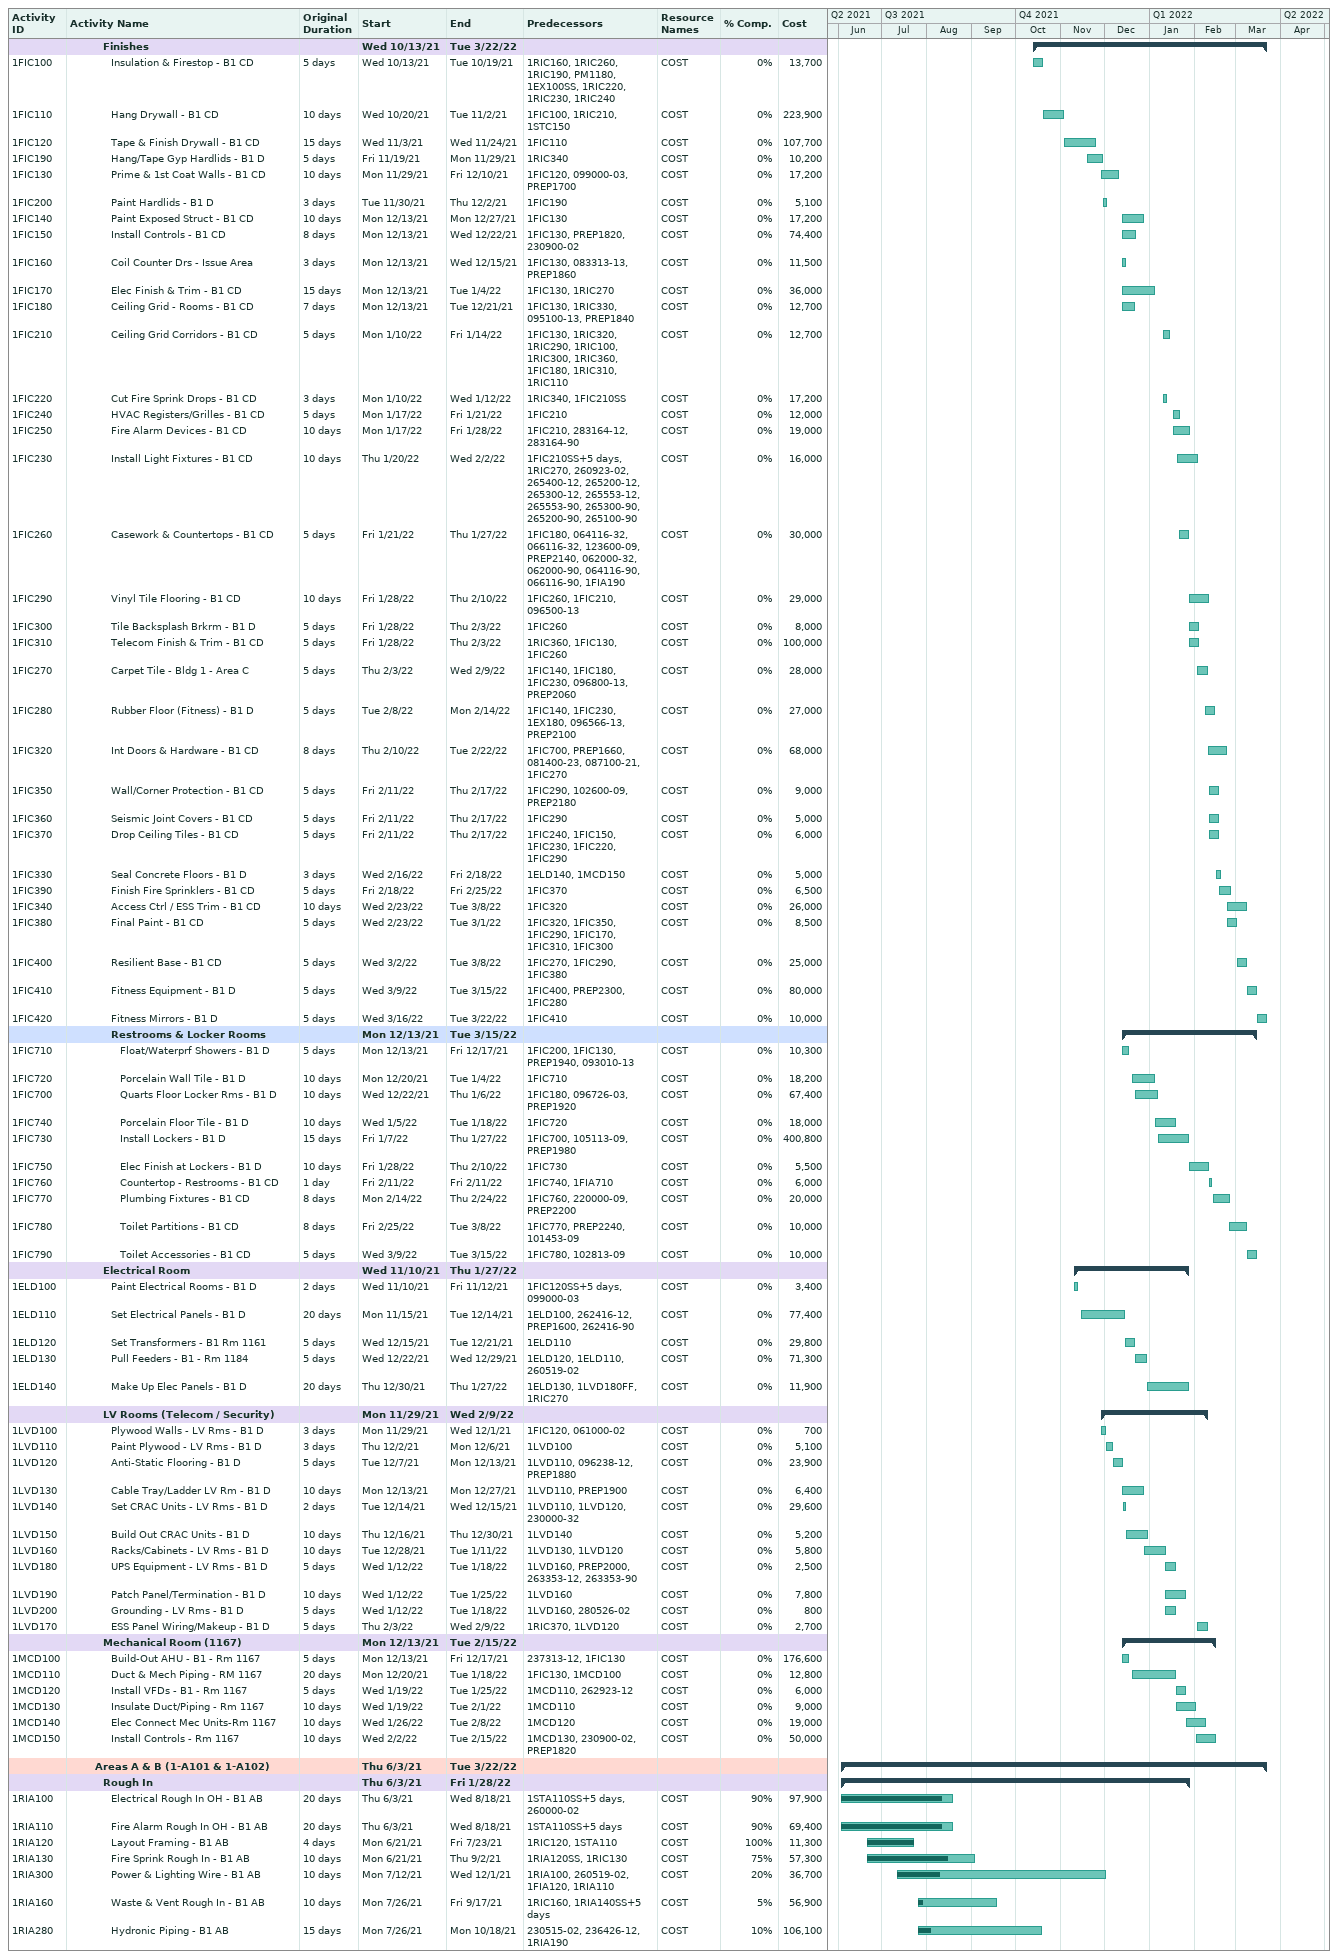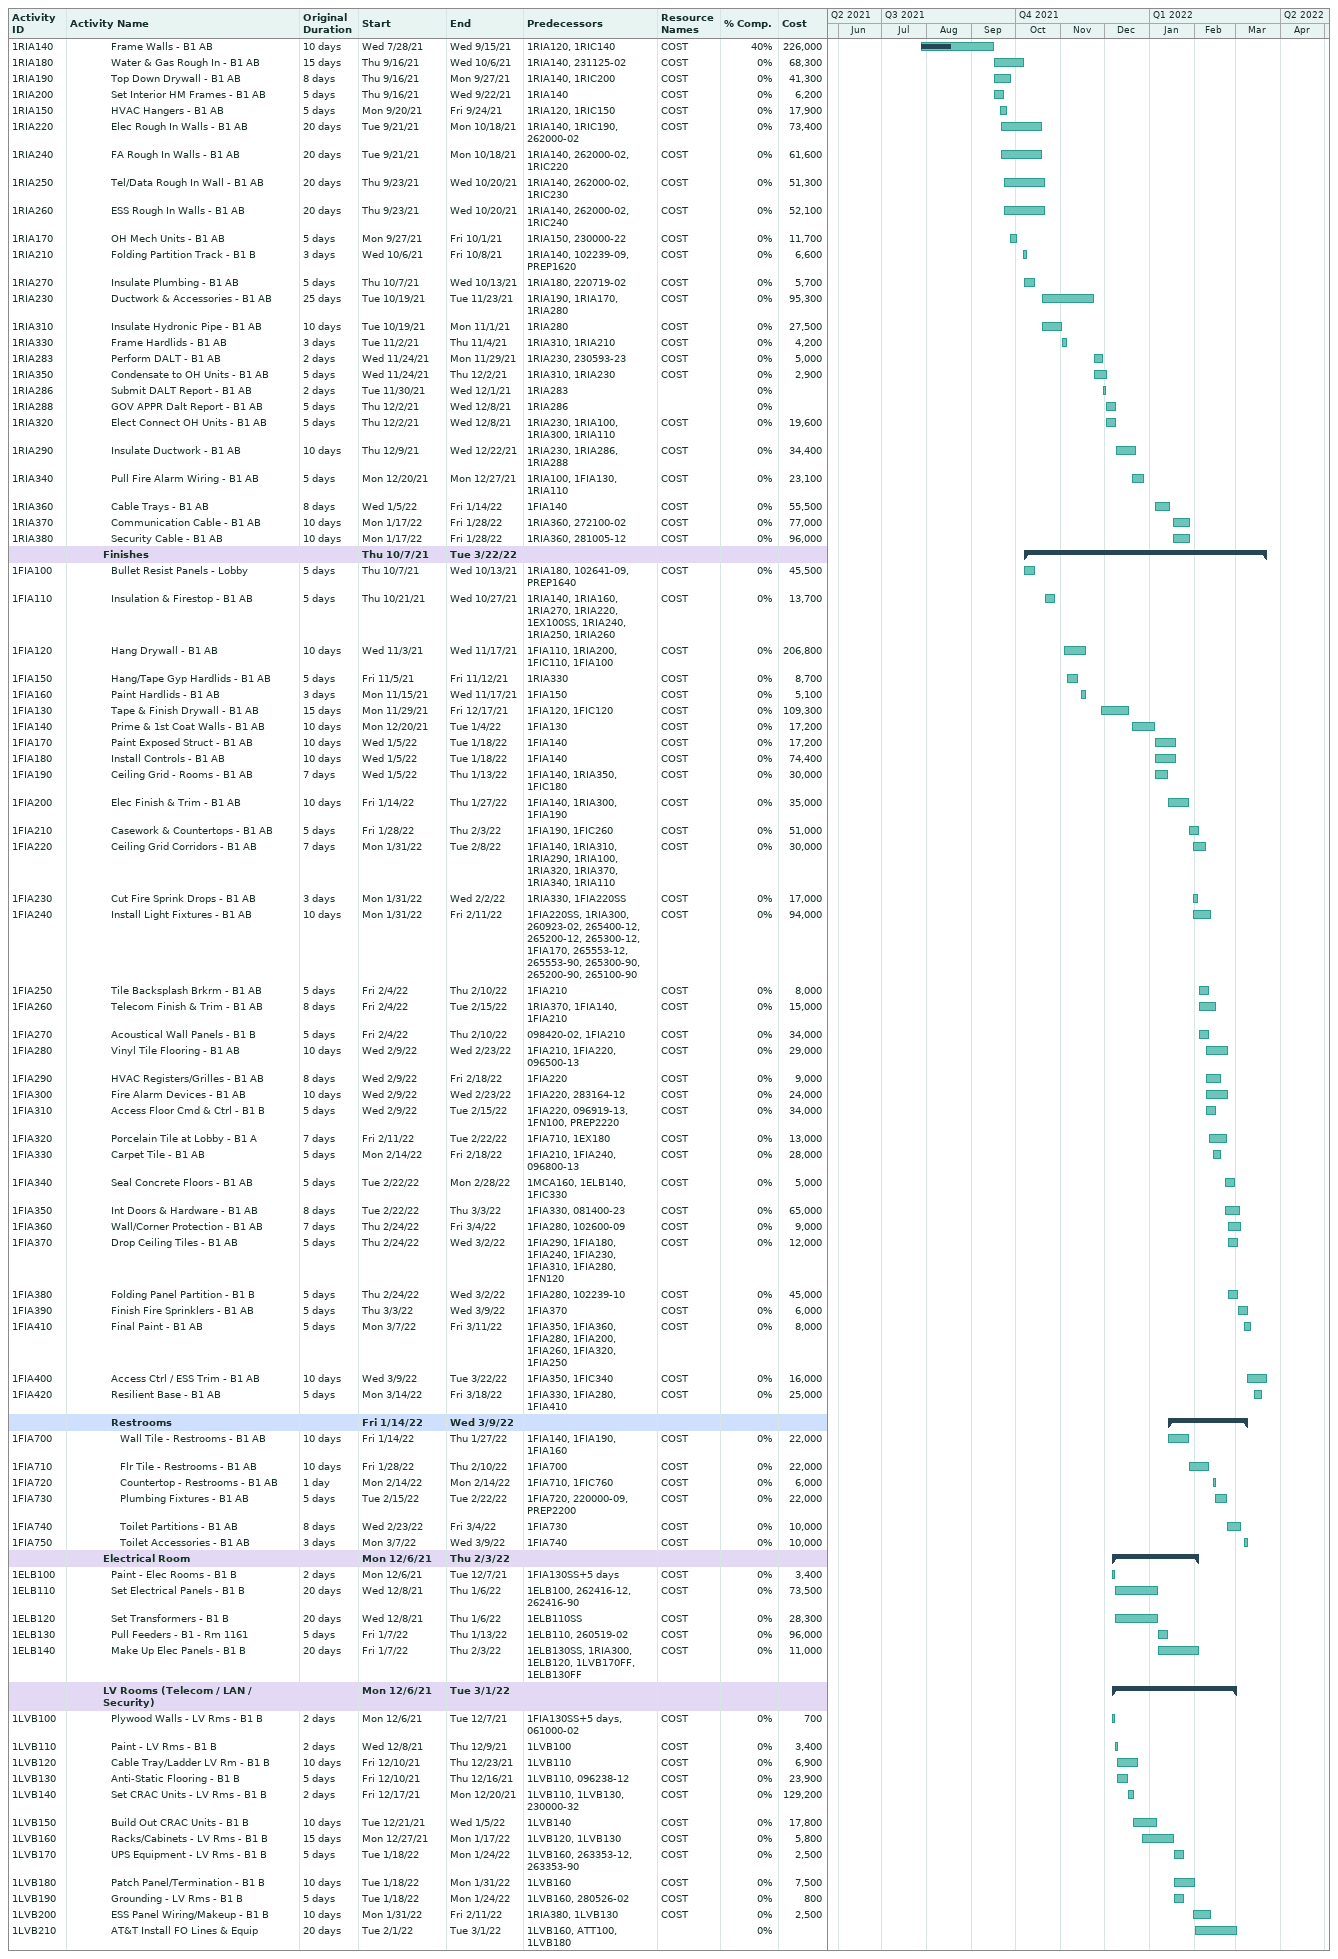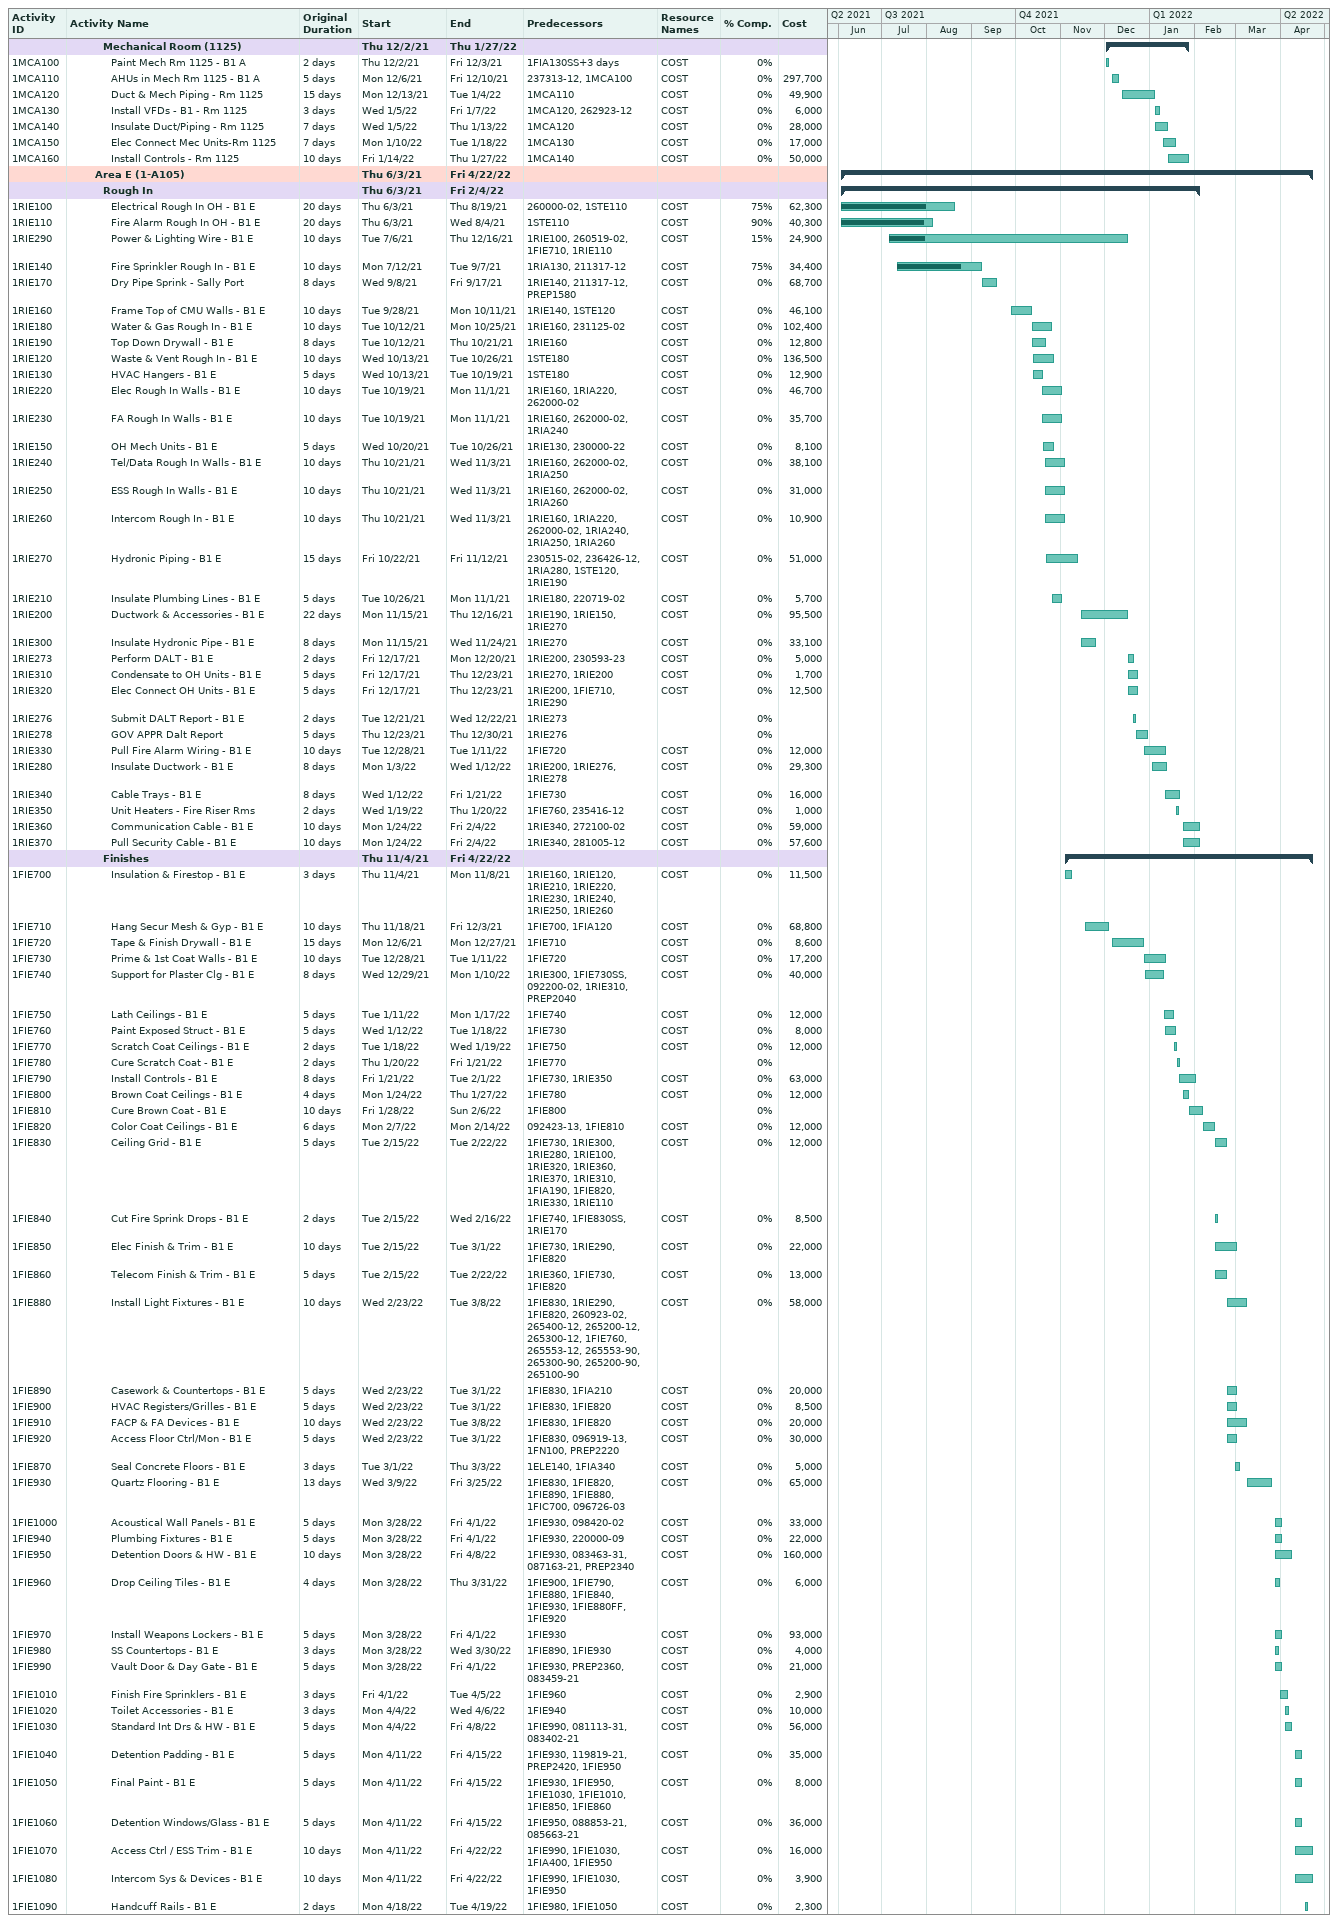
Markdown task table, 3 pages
| ID | Level | Task | Original duration | Start | Finish | Predecessors | Resources | % complete | Cost |
|---|---|---|---|---|---|---|---|---|---|
|  | 5 | **Finishes** |  | 2021-10-13 | 2022-03-22 |  |  |  |  |
| 1FIC100 | 6 | Insulation & Firestop - B1 CD | 5d | 2021-10-13 | 2021-10-19 | 1RIC160, 1RIC260, 1RIC190, PM1180, 1EX100SS, 1RIC220, 1RIC230, 1RIC240 | COST | 0 | 13700 |
| 1FIC110 | 6 | Hang Drywall - B1 CD | 10d | 2021-10-20 | 2021-11-02 | 1FIC100, 1RIC210, 1STC150 | COST | 0 | 223900 |
| 1FIC120 | 6 | Tape & Finish Drywall - B1 CD | 15d | 2021-11-03 | 2021-11-24 | 1FIC110 | COST | 0 | 107700 |
| 1FIC190 | 6 | Hang/Tape Gyp Hardlids - B1 D | 5d | 2021-11-19 | 2021-11-29 | 1RIC340 | COST | 0 | 10200 |
| 1FIC130 | 6 | Prime & 1st Coat Walls - B1 CD | 10d | 2021-11-29 | 2021-12-10 | 1FIC120, 099000-03, PREP1700 | COST | 0 | 17200 |
| 1FIC200 | 6 | Paint Hardlids - B1 D | 3d | 2021-11-30 | 2021-12-02 | 1FIC190 | COST | 0 | 5100 |
| 1FIC140 | 6 | Paint Exposed Struct - B1 CD | 10d | 2021-12-13 | 2021-12-27 | 1FIC130 | COST | 0 | 17200 |
| 1FIC150 | 6 | Install Controls - B1 CD | 8d | 2021-12-13 | 2021-12-22 | 1FIC130, PREP1820, 230900-02 | COST | 0 | 74400 |
| 1FIC160 | 6 | Coil Counter Drs - Issue Area | 3d | 2021-12-13 | 2021-12-15 | 1FIC130, 083313-13, PREP1860 | COST | 0 | 11500 |
| 1FIC170 | 6 | Elec Finish & Trim - B1 CD | 15d | 2021-12-13 | 2022-01-04 | 1FIC130, 1RIC270 | COST | 0 | 36000 |
| 1FIC180 | 6 | Ceiling Grid - Rooms - B1 CD | 7d | 2021-12-13 | 2021-12-21 | 1FIC130, 1RIC330, 095100-13, PREP1840 | COST | 0 | 12700 |
| 1FIC210 | 6 | Ceiling Grid Corridors - B1 CD | 5d | 2022-01-10 | 2022-01-14 | 1FIC130, 1RIC320, 1RIC290, 1RIC100, 1RIC300, 1RIC360, 1FIC180, 1RIC310, 1RIC110 | COST | 0 | 12700 |
| 1FIC220 | 6 | Cut Fire Sprink Drops - B1 CD | 3d | 2022-01-10 | 2022-01-12 | 1RIC340, 1FIC210SS | COST | 0 | 17200 |
| 1FIC240 | 6 | HVAC Registers/Grilles - B1 CD | 5d | 2022-01-17 | 2022-01-21 | 1FIC210 | COST | 0 | 12000 |
| 1FIC250 | 6 | Fire Alarm Devices - B1 CD | 10d | 2022-01-17 | 2022-01-28 | 1FIC210, 283164-12, 283164-90 | COST | 0 | 19000 |
| 1FIC230 | 6 | Install Light Fixtures - B1 CD | 10d | 2022-01-20 | 2022-02-02 | 1FIC210SS+5d, 1RIC270, 260923-02, 265400-12, 265200-12, 265300-12, 265553-12, 265553-90, 265300-90, 265200-90, 265100-90 | COST | 0 | 16000 |
| 1FIC260 | 6 | Casework & Countertops - B1 CD | 5d | 2022-01-21 | 2022-01-27 | 1FIC180, 064116-32, 066116-32, 123600-09, PREP2140, 062000-32, 062000-90, 064116-90, 066116-90, 1FIA190 | COST | 0 | 30000 |
| 1FIC290 | 6 | Vinyl Tile Flooring - B1 CD | 10d | 2022-01-28 | 2022-02-10 | 1FIC260, 1FIC210, 096500-13 | COST | 0 | 29000 |
| 1FIC300 | 6 | Tile Backsplash Brkrm - B1 D | 5d | 2022-01-28 | 2022-02-03 | 1FIC260 | COST | 0 | 8000 |
| 1FIC310 | 6 | Telecom Finish & Trim - B1 CD | 5d | 2022-01-28 | 2022-02-03 | 1RIC360, 1FIC130, 1FIC260 | COST | 0 | 100000 |
| 1FIC270 | 6 | Carpet Tile - Bldg 1 - Area C | 5d | 2022-02-03 | 2022-02-09 | 1FIC140, 1FIC180, 1FIC230, 096800-13, PREP2060 | COST | 0 | 28000 |
| 1FIC280 | 6 | Rubber Floor (Fitness) - B1 D | 5d | 2022-02-08 | 2022-02-14 | 1FIC140, 1FIC230, 1EX180, 096566-13, PREP2100 | COST | 0 | 27000 |
| 1FIC320 | 6 | Int Doors & Hardware - B1 CD | 8d | 2022-02-10 | 2022-02-22 | 1FIC700, PREP1660, 081400-23, 087100-21, 1FIC270 | COST | 0 | 68000 |
| 1FIC350 | 6 | Wall/Corner Protection - B1 CD | 5d | 2022-02-11 | 2022-02-17 | 1FIC290, 102600-09, PREP2180 | COST | 0 | 9000 |
| 1FIC360 | 6 | Seismic Joint Covers - B1 CD | 5d | 2022-02-11 | 2022-02-17 | 1FIC290 | COST | 0 | 5000 |
| 1FIC370 | 6 | Drop Ceiling Tiles - B1 CD | 5d | 2022-02-11 | 2022-02-17 | 1FIC240, 1FIC150, 1FIC230, 1FIC220, 1FIC290 | COST | 0 | 6000 |
| 1FIC330 | 6 | Seal Concrete Floors - B1 D | 3d | 2022-02-16 | 2022-02-18 | 1ELD140, 1MCD150 | COST | 0 | 5000 |
| 1FIC390 | 6 | Finish Fire Sprinklers - B1 CD | 5d | 2022-02-18 | 2022-02-25 | 1FIC370 | COST | 0 | 6500 |
| 1FIC340 | 6 | Access Ctrl / ESS Trim - B1 CD | 10d | 2022-02-23 | 2022-03-08 | 1FIC320 | COST | 0 | 26000 |
| 1FIC380 | 6 | Final Paint - B1 CD | 5d | 2022-02-23 | 2022-03-01 | 1FIC320, 1FIC350, 1FIC290, 1FIC170, 1FIC310, 1FIC300 | COST | 0 | 8500 |
| 1FIC400 | 6 | Resilient Base - B1 CD | 5d | 2022-03-02 | 2022-03-08 | 1FIC270, 1FIC290, 1FIC380 | COST | 0 | 25000 |
| 1FIC410 | 6 | Fitness Equipment - B1 D | 5d | 2022-03-09 | 2022-03-15 | 1FIC400, PREP2300, 1FIC280 | COST | 0 | 80000 |
| 1FIC420 | 6 | Fitness Mirrors - B1 D | 5d | 2022-03-16 | 2022-03-22 | 1FIC410 | COST | 0 | 10000 |
|  | 6 | **Restrooms & Locker Rooms** |  | 2021-12-13 | 2022-03-15 |  |  |  |  |
| 1FIC710 | 7 | Float/Waterprf Showers - B1 D | 5d | 2021-12-13 | 2021-12-17 | 1FIC200, 1FIC130, PREP1940, 093010-13 | COST | 0 | 10300 |
| 1FIC720 | 7 | Porcelain Wall Tile - B1 D | 10d | 2021-12-20 | 2022-01-04 | 1FIC710 | COST | 0 | 18200 |
| 1FIC700 | 7 | Quarts Floor Locker Rms - B1 D | 10d | 2021-12-22 | 2022-01-06 | 1FIC180, 096726-03, PREP1920 | COST | 0 | 67400 |
| 1FIC740 | 7 | Porcelain Floor Tile - B1 D | 10d | 2022-01-05 | 2022-01-18 | 1FIC720 | COST | 0 | 18000 |
| 1FIC730 | 7 | Install Lockers - B1 D | 15d | 2022-01-07 | 2022-01-27 | 1FIC700, 105113-09, PREP1980 | COST | 0 | 400800 |
| 1FIC750 | 7 | Elec Finish at Lockers - B1 D | 10d | 2022-01-28 | 2022-02-10 | 1FIC730 | COST | 0 | 5500 |
| 1FIC760 | 7 | Countertop - Restrooms - B1 CD | 1d | 2022-02-11 | 2022-02-11 | 1FIC740, 1FIA710 | COST | 0 | 6000 |
| 1FIC770 | 7 | Plumbing Fixtures - B1 CD | 8d | 2022-02-14 | 2022-02-24 | 1FIC760, 220000-09, PREP2200 | COST | 0 | 20000 |
| 1FIC780 | 7 | Toilet Partitions - B1 CD | 8d | 2022-02-25 | 2022-03-08 | 1FIC770, PREP2240, 101453-09 | COST | 0 | 10000 |
| 1FIC790 | 7 | Toilet Accessories - B1 CD | 5d | 2022-03-09 | 2022-03-15 | 1FIC780, 102813-09 | COST | 0 | 10000 |
|  | 5 | **Electrical Room** |  | 2021-11-10 | 2022-01-27 |  |  |  |  |
| 1ELD100 | 6 | Paint Electrical Rooms - B1 D | 2d | 2021-11-10 | 2021-11-12 | 1FIC120SS+5d, 099000-03 | COST | 0 | 3400 |
| 1ELD110 | 6 | Set Electrical Panels - B1 D | 20d | 2021-11-15 | 2021-12-14 | 1ELD100, 262416-12, PREP1600, 262416-90 | COST | 0 | 77400 |
| 1ELD120 | 6 | Set Transformers - B1 Rm 1161 | 5d | 2021-12-15 | 2021-12-21 | 1ELD110 | COST | 0 | 29800 |
| 1ELD130 | 6 | Pull Feeders - B1 - Rm 1184 | 5d | 2021-12-22 | 2021-12-29 | 1ELD120, 1ELD110, 260519-02 | COST | 0 | 71300 |
| 1ELD140 | 6 | Make Up Elec Panels - B1 D | 20d | 2021-12-30 | 2022-01-27 | 1ELD130, 1LVD180FF, 1RIC270 | COST | 0 | 11900 |
|  | 5 | **LV Rooms (Telecom / Security)** |  | 2021-11-29 | 2022-02-09 |  |  |  |  |
| 1LVD100 | 6 | Plywood Walls - LV Rms - B1 D | 3d | 2021-11-29 | 2021-12-01 | 1FIC120, 061000-02 | COST | 0 | 700 |
| 1LVD110 | 6 | Paint Plywood - LV Rms - B1 D | 3d | 2021-12-02 | 2021-12-06 | 1LVD100 | COST | 0 | 5100 |
| 1LVD120 | 6 | Anti-Static Flooring - B1 D | 5d | 2021-12-07 | 2021-12-13 | 1LVD110, 096238-12, PREP1880 | COST | 0 | 23900 |
| 1LVD130 | 6 | Cable Tray/Ladder LV Rm - B1 D | 10d | 2021-12-13 | 2021-12-27 | 1LVD110, PREP1900 | COST | 0 | 6400 |
| 1LVD140 | 6 | Set CRAC Units - LV Rms - B1 D | 2d | 2021-12-14 | 2021-12-15 | 1LVD110, 1LVD120, 230000-32 | COST | 0 | 29600 |
| 1LVD150 | 6 | Build Out CRAC Units - B1 D | 10d | 2021-12-16 | 2021-12-30 | 1LVD140 | COST | 0 | 5200 |
| 1LVD160 | 6 | Racks/Cabinets - LV Rms - B1 D | 10d | 2021-12-28 | 2022-01-11 | 1LVD130, 1LVD120 | COST | 0 | 5800 |
| 1LVD180 | 6 | UPS Equipment - LV Rms - B1 D | 5d | 2022-01-12 | 2022-01-18 | 1LVD160, PREP2000, 263353-12, 263353-90 | COST | 0 | 2500 |
| 1LVD190 | 6 | Patch Panel/Termination - B1 D | 10d | 2022-01-12 | 2022-01-25 | 1LVD160 | COST | 0 | 7800 |
| 1LVD200 | 6 | Grounding - LV Rms - B1 D | 5d | 2022-01-12 | 2022-01-18 | 1LVD160, 280526-02 | COST | 0 | 800 |
| 1LVD170 | 6 | ESS Panel Wiring/Makeup - B1 D | 5d | 2022-02-03 | 2022-02-09 | 1RIC370, 1LVD120 | COST | 0 | 2700 |
|  | 5 | **Mechanical Room (1167)** |  | 2021-12-13 | 2022-02-15 |  |  |  |  |
| 1MCD100 | 6 | Build-Out AHU - B1 - Rm 1167 | 5d | 2021-12-13 | 2021-12-17 | 237313-12, 1FIC130 | COST | 0 | 176600 |
| 1MCD110 | 6 | Duct & Mech Piping - RM 1167 | 20d | 2021-12-20 | 2022-01-18 | 1FIC130, 1MCD100 | COST | 0 | 12800 |
| 1MCD120 | 6 | Install VFDs - B1 - Rm 1167 | 5d | 2022-01-19 | 2022-01-25 | 1MCD110, 262923-12 | COST | 0 | 6000 |
| 1MCD130 | 6 | Insulate Duct/Piping - Rm 1167 | 10d | 2022-01-19 | 2022-02-01 | 1MCD110 | COST | 0 | 9000 |
| 1MCD140 | 6 | Elec Connect Mec Units-Rm 1167 | 10d | 2022-01-26 | 2022-02-08 | 1MCD120 | COST | 0 | 19000 |
| 1MCD150 | 6 | Install Controls - Rm 1167 | 10d | 2022-02-02 | 2022-02-15 | 1MCD130, 230900-02, PREP1820 | COST | 0 | 50000 |
|  | 4 | **Areas A & B (1-A101 & 1-A102)** |  | 2021-06-03 | 2022-03-22 |  |  |  |  |
|  | 5 | **Rough In** |  | 2021-06-03 | 2022-01-28 |  |  |  |  |
| 1RIA100 | 6 | Electrical Rough In OH - B1 AB | 20d | 2021-06-03 | 2021-08-18 | 1STA110SS+5d, 260000-02 | COST | 90 | 97900 |
| 1RIA110 | 6 | Fire Alarm Rough In OH - B1 AB | 20d | 2021-06-03 | 2021-08-18 | 1STA110SS+5d | COST | 90 | 69400 |
| 1RIA120 | 6 | Layout Framing - B1 AB | 4d | 2021-06-21 | 2021-07-23 | 1RIC120, 1STA110 | COST | 100 | 11300 |
| 1RIA130 | 6 | Fire Sprink Rough In - B1 AB | 10d | 2021-06-21 | 2021-09-02 | 1RIA120SS, 1RIC130 | COST | 75 | 57300 |
| 1RIA300 | 6 | Power & Lighting Wire - B1 AB | 10d | 2021-07-12 | 2021-12-01 | 1RIA100, 260519-02, 1FIA120, 1RIA110 | COST | 20 | 36700 |
| 1RIA160 | 6 | Waste & Vent Rough In - B1 AB | 10d | 2021-07-26 | 2021-09-17 | 1RIC160, 1RIA140SS+5d | COST | 5 | 56900 |
| 1RIA280 | 6 | Hydronic Piping - B1 AB | 15d | 2021-07-26 | 2021-10-18 | 230515-02, 236426-12, 1RIA190 | COST | 10 | 106100 |
| 1RIA140 | 6 | Frame Walls - B1 AB | 10d | 2021-07-28 | 2021-09-15 | 1RIA120, 1RIC140 | COST | 40 | 226000 |
| 1RIA180 | 6 | Water & Gas Rough In - B1 AB | 15d | 2021-09-16 | 2021-10-06 | 1RIA140, 231125-02 | COST | 0 | 68300 |
| 1RIA190 | 6 | Top Down Drywall - B1 AB | 8d | 2021-09-16 | 2021-09-27 | 1RIA140, 1RIC200 | COST | 0 | 41300 |
| 1RIA200 | 6 | Set Interior HM Frames - B1 AB | 5d | 2021-09-16 | 2021-09-22 | 1RIA140 | COST | 0 | 6200 |
| 1RIA150 | 6 | HVAC Hangers - B1 AB | 5d | 2021-09-20 | 2021-09-24 | 1RIA120, 1RIC150 | COST | 0 | 17900 |
| 1RIA220 | 6 | Elec Rough In Walls - B1 AB | 20d | 2021-09-21 | 2021-10-18 | 1RIA140, 1RIC190, 262000-02 | COST | 0 | 73400 |
| 1RIA240 | 6 | FA Rough In Walls - B1 AB | 20d | 2021-09-21 | 2021-10-18 | 1RIA140, 262000-02, 1RIC220 | COST | 0 | 61600 |
| 1RIA250 | 6 | Tel/Data Rough In Wall - B1 AB | 20d | 2021-09-23 | 2021-10-20 | 1RIA140, 262000-02, 1RIC230 | COST | 0 | 51300 |
| 1RIA260 | 6 | ESS Rough In Walls - B1 AB | 20d | 2021-09-23 | 2021-10-20 | 1RIA140, 262000-02, 1RIC240 | COST | 0 | 52100 |
| 1RIA170 | 6 | OH Mech Units - B1 AB | 5d | 2021-09-27 | 2021-10-01 | 1RIA150, 230000-22 | COST | 0 | 11700 |
| 1RIA210 | 6 | Folding Partition Track - B1 B | 3d | 2021-10-06 | 2021-10-08 | 1RIA140, 102239-09, PREP1620 | COST | 0 | 6600 |
| 1RIA270 | 6 | Insulate Plumbing - B1 AB | 5d | 2021-10-07 | 2021-10-13 | 1RIA180, 220719-02 | COST | 0 | 5700 |
| 1RIA230 | 6 | Ductwork & Accessories - B1 AB | 25d | 2021-10-19 | 2021-11-23 | 1RIA190, 1RIA170, 1RIA280 | COST | 0 | 95300 |
| 1RIA310 | 6 | Insulate Hydronic Pipe - B1 AB | 10d | 2021-10-19 | 2021-11-01 | 1RIA280 | COST | 0 | 27500 |
| 1RIA330 | 6 | Frame Hardlids - B1 AB | 3d | 2021-11-02 | 2021-11-04 | 1RIA310, 1RIA210 | COST | 0 | 4200 |
| 1RIA283 | 6 | Perform DALT - B1 AB | 2d | 2021-11-24 | 2021-11-29 | 1RIA230, 230593-23 | COST | 0 | 5000 |
| 1RIA350 | 6 | Condensate to OH Units - B1 AB | 5d | 2021-11-24 | 2021-12-02 | 1RIA310, 1RIA230 | COST | 0 | 2900 |
| 1RIA286 | 6 | Submit DALT Report - B1 AB | 2d | 2021-11-30 | 2021-12-01 | 1RIA283 |  | 0 |  |
| 1RIA288 | 6 | GOV APPR Dalt Report - B1 AB | 5d | 2021-12-02 | 2021-12-08 | 1RIA286 |  | 0 |  |
| 1RIA320 | 6 | Elect Connect OH Units - B1 AB | 5d | 2021-12-02 | 2021-12-08 | 1RIA230, 1RIA100, 1RIA300, 1RIA110 | COST | 0 | 19600 |
| 1RIA290 | 6 | Insulate Ductwork - B1 AB | 10d | 2021-12-09 | 2021-12-22 | 1RIA230, 1RIA286, 1RIA288 | COST | 0 | 34400 |
| 1RIA340 | 6 | Pull Fire Alarm Wiring - B1 AB | 5d | 2021-12-20 | 2021-12-27 | 1RIA100, 1FIA130, 1RIA110 | COST | 0 | 23100 |
| 1RIA360 | 6 | Cable Trays - B1 AB | 8d | 2022-01-05 | 2022-01-14 | 1FIA140 | COST | 0 | 55500 |
| 1RIA370 | 6 | Communication Cable - B1 AB | 10d | 2022-01-17 | 2022-01-28 | 1RIA360, 272100-02 | COST | 0 | 77000 |
| 1RIA380 | 6 | Security Cable - B1 AB | 10d | 2022-01-17 | 2022-01-28 | 1RIA360, 281005-12 | COST | 0 | 96000 |
|  | 5 | **Finishes** |  | 2021-10-07 | 2022-03-22 |  |  |  |  |
| 1FIA100 | 6 | Bullet Resist Panels - Lobby | 5d | 2021-10-07 | 2021-10-13 | 1RIA180, 102641-09, PREP1640 | COST | 0 | 45500 |
| 1FIA110 | 6 | Insulation & Firestop - B1 AB | 5d | 2021-10-21 | 2021-10-27 | 1RIA140, 1RIA160, 1RIA270, 1RIA220, 1EX100SS, 1RIA240, 1RIA250, 1RIA260 | COST | 0 | 13700 |
| 1FIA120 | 6 | Hang Drywall - B1 AB | 10d | 2021-11-03 | 2021-11-17 | 1FIA110, 1RIA200, 1FIC110, 1FIA100 | COST | 0 | 206800 |
| 1FIA150 | 6 | Hang/Tape Gyp Hardlids - B1 AB | 5d | 2021-11-05 | 2021-11-12 | 1RIA330 | COST | 0 | 8700 |
| 1FIA160 | 6 | Paint Hardlids - B1 AB | 3d | 2021-11-15 | 2021-11-17 | 1FIA150 | COST | 0 | 5100 |
| 1FIA130 | 6 | Tape & Finish Drywall - B1 AB | 15d | 2021-11-29 | 2021-12-17 | 1FIA120, 1FIC120 | COST | 0 | 109300 |
| 1FIA140 | 6 | Prime & 1st Coat Walls - B1 AB | 10d | 2021-12-20 | 2022-01-04 | 1FIA130 | COST | 0 | 17200 |
| 1FIA170 | 6 | Paint Exposed Struct - B1 AB | 10d | 2022-01-05 | 2022-01-18 | 1FIA140 | COST | 0 | 17200 |
| 1FIA180 | 6 | Install Controls - B1 AB | 10d | 2022-01-05 | 2022-01-18 | 1FIA140 | COST | 0 | 74400 |
| 1FIA190 | 6 | Ceiling Grid - Rooms - B1 AB | 7d | 2022-01-05 | 2022-01-13 | 1FIA140, 1RIA350, 1FIC180 | COST | 0 | 30000 |
| 1FIA200 | 6 | Elec Finish & Trim - B1 AB | 10d | 2022-01-14 | 2022-01-27 | 1FIA140, 1RIA300, 1FIA190 | COST | 0 | 35000 |
| 1FIA210 | 6 | Casework & Countertops - B1 AB | 5d | 2022-01-28 | 2022-02-03 | 1FIA190, 1FIC260 | COST | 0 | 51000 |
| 1FIA220 | 6 | Ceiling Grid Corridors - B1 AB | 7d | 2022-01-31 | 2022-02-08 | 1FIA140, 1RIA310, 1RIA290, 1RIA100, 1RIA320, 1RIA370, 1RIA340, 1RIA110 | COST | 0 | 30000 |
| 1FIA230 | 6 | Cut Fire Sprink Drops - B1 AB | 3d | 2022-01-31 | 2022-02-02 | 1RIA330, 1FIA220SS | COST | 0 | 17000 |
| 1FIA240 | 6 | Install Light Fixtures - B1 AB | 10d | 2022-01-31 | 2022-02-11 | 1FIA220SS, 1RIA300, 260923-02, 265400-12, 265200-12, 265300-12, 1FIA170, 265553-12, 265553-90, 265300-90, 265200-90, 265100-90 | COST | 0 | 94000 |
| 1FIA250 | 6 | Tile Backsplash Brkrm - B1 AB | 5d | 2022-02-04 | 2022-02-10 | 1FIA210 | COST | 0 | 8000 |
| 1FIA260 | 6 | Telecom Finish & Trim - B1 AB | 8d | 2022-02-04 | 2022-02-15 | 1RIA370, 1FIA140, 1FIA210 | COST | 0 | 15000 |
| 1FIA270 | 6 | Acoustical Wall Panels - B1 B | 5d | 2022-02-04 | 2022-02-10 | 098420-02, 1FIA210 | COST | 0 | 34000 |
| 1FIA280 | 6 | Vinyl Tile Flooring - B1 AB | 10d | 2022-02-09 | 2022-02-23 | 1FIA210, 1FIA220, 096500-13 | COST | 0 | 29000 |
| 1FIA290 | 6 | HVAC Registers/Grilles - B1 AB | 8d | 2022-02-09 | 2022-02-18 | 1FIA220 | COST | 0 | 9000 |
| 1FIA300 | 6 | Fire Alarm Devices - B1 AB | 10d | 2022-02-09 | 2022-02-23 | 1FIA220, 283164-12 | COST | 0 | 24000 |
| 1FIA310 | 6 | Access Floor Cmd & Ctrl - B1 B | 5d | 2022-02-09 | 2022-02-15 | 1FIA220, 096919-13, 1FN100, PREP2220 | COST | 0 | 34000 |
| 1FIA320 | 6 | Porcelain Tile at Lobby - B1 A | 7d | 2022-02-11 | 2022-02-22 | 1FIA710, 1EX180 | COST | 0 | 13000 |
| 1FIA330 | 6 | Carpet Tile - B1 AB | 5d | 2022-02-14 | 2022-02-18 | 1FIA210, 1FIA240, 096800-13 | COST | 0 | 28000 |
| 1FIA340 | 6 | Seal Concrete Floors - B1 AB | 5d | 2022-02-22 | 2022-02-28 | 1MCA160, 1ELB140, 1FIC330 | COST | 0 | 5000 |
| 1FIA350 | 6 | Int Doors & Hardware - B1 AB | 8d | 2022-02-22 | 2022-03-03 | 1FIA330, 081400-23 | COST | 0 | 65000 |
| 1FIA360 | 6 | Wall/Corner Protection - B1 AB | 7d | 2022-02-24 | 2022-03-04 | 1FIA280, 102600-09 | COST | 0 | 9000 |
| 1FIA370 | 6 | Drop Ceiling Tiles - B1 AB | 5d | 2022-02-24 | 2022-03-02 | 1FIA290, 1FIA180, 1FIA240, 1FIA230, 1FIA310, 1FIA280, 1FN120 | COST | 0 | 12000 |
| 1FIA380 | 6 | Folding Panel Partition - B1 B | 5d | 2022-02-24 | 2022-03-02 | 1FIA280, 102239-10 | COST | 0 | 45000 |
| 1FIA390 | 6 | Finish Fire Sprinklers - B1 AB | 5d | 2022-03-03 | 2022-03-09 | 1FIA370 | COST | 0 | 6000 |
| 1FIA410 | 6 | Final Paint - B1 AB | 5d | 2022-03-07 | 2022-03-11 | 1FIA350, 1FIA360, 1FIA280, 1FIA200, 1FIA260, 1FIA320, 1FIA250 | COST | 0 | 8000 |
| 1FIA400 | 6 | Access Ctrl / ESS Trim - B1 AB | 10d | 2022-03-09 | 2022-03-22 | 1FIA350, 1FIC340 | COST | 0 | 16000 |
| 1FIA420 | 6 | Resilient Base - B1 AB | 5d | 2022-03-14 | 2022-03-18 | 1FIA330, 1FIA280, 1FIA410 | COST | 0 | 25000 |
|  | 6 | **Restrooms** |  | 2022-01-14 | 2022-03-09 |  |  |  |  |
| 1FIA700 | 7 | Wall Tile - Restrooms - B1 AB | 10d | 2022-01-14 | 2022-01-27 | 1FIA140, 1FIA190, 1FIA160 | COST | 0 | 22000 |
| 1FIA710 | 7 | Flr Tile - Restrooms - B1 AB | 10d | 2022-01-28 | 2022-02-10 | 1FIA700 | COST | 0 | 22000 |
| 1FIA720 | 7 | Countertop - Restrooms - B1 AB | 1d | 2022-02-14 | 2022-02-14 | 1FIA710, 1FIC760 | COST | 0 | 6000 |
| 1FIA730 | 7 | Plumbing Fixtures - B1 AB | 5d | 2022-02-15 | 2022-02-22 | 1FIA720, 220000-09, PREP2200 | COST | 0 | 22000 |
| 1FIA740 | 7 | Toilet Partitions - B1 AB | 8d | 2022-02-23 | 2022-03-04 | 1FIA730 | COST | 0 | 10000 |
| 1FIA750 | 7 | Toilet Accessories - B1 AB | 3d | 2022-03-07 | 2022-03-09 | 1FIA740 | COST | 0 | 10000 |
|  | 5 | **Electrical Room** |  | 2021-12-06 | 2022-02-03 |  |  |  |  |
| 1ELB100 | 6 | Paint - Elec Rooms - B1 B | 2d | 2021-12-06 | 2021-12-07 | 1FIA130SS+5d | COST | 0 | 3400 |
| 1ELB110 | 6 | Set Electrical Panels - B1 B | 20d | 2021-12-08 | 2022-01-06 | 1ELB100, 262416-12, 262416-90 | COST | 0 | 73500 |
| 1ELB120 | 6 | Set Transformers - B1 B | 20d | 2021-12-08 | 2022-01-06 | 1ELB110SS | COST | 0 | 28300 |
| 1ELB130 | 6 | Pull Feeders - B1 - Rm 1161 | 5d | 2022-01-07 | 2022-01-13 | 1ELB110, 260519-02 | COST | 0 | 96000 |
| 1ELB140 | 6 | Make Up Elec Panels - B1 B | 20d | 2022-01-07 | 2022-02-03 | 1ELB130SS, 1RIA300, 1ELB120, 1LVB170FF, 1ELB130FF | COST | 0 | 11000 |
|  | 5 | **LV Rooms (Telecom / LAN / Security)** |  | 2021-12-06 | 2022-03-01 |  |  |  |  |
| 1LVB100 | 6 | Plywood Walls - LV Rms - B1 B | 2d | 2021-12-06 | 2021-12-07 | 1FIA130SS+5d, 061000-02 | COST | 0 | 700 |
| 1LVB110 | 6 | Paint - LV Rms - B1 B | 2d | 2021-12-08 | 2021-12-09 | 1LVB100 | COST | 0 | 3400 |
| 1LVB120 | 6 | Cable Tray/Ladder LV Rm - B1 B | 10d | 2021-12-10 | 2021-12-23 | 1LVB110 | COST | 0 | 6900 |
| 1LVB130 | 6 | Anti-Static Flooring - B1 B | 5d | 2021-12-10 | 2021-12-16 | 1LVB110, 096238-12 | COST | 0 | 23900 |
| 1LVB140 | 6 | Set CRAC Units - LV Rms - B1 B | 2d | 2021-12-17 | 2021-12-20 | 1LVB110, 1LVB130, 230000-32 | COST | 0 | 129200 |
| 1LVB150 | 6 | Build Out CRAC Units - B1 B | 10d | 2021-12-21 | 2022-01-05 | 1LVB140 | COST | 0 | 17800 |
| 1LVB160 | 6 | Racks/Cabinets - LV Rms - B1 B | 15d | 2021-12-27 | 2022-01-17 | 1LVB120, 1LVB130 | COST | 0 | 5800 |
| 1LVB170 | 6 | UPS Equipment - LV Rms - B1 B | 5d | 2022-01-18 | 2022-01-24 | 1LVB160, 263353-12, 263353-90 | COST | 0 | 2500 |
| 1LVB180 | 6 | Patch Panel/Termination - B1 B | 10d | 2022-01-18 | 2022-01-31 | 1LVB160 | COST | 0 | 7500 |
| 1LVB190 | 6 | Grounding - LV Rms - B1 B | 5d | 2022-01-18 | 2022-01-24 | 1LVB160, 280526-02 | COST | 0 | 800 |
| 1LVB200 | 6 | ESS Panel Wiring/Makeup - B1 B | 10d | 2022-01-31 | 2022-02-11 | 1RIA380, 1LVB130 | COST | 0 | 2500 |
| 1LVB210 | 6 | AT&T Install FO Lines & Equip | 20d | 2022-02-01 | 2022-03-01 | 1LVB160, ATT100, 1LVB180 |  | 0 |  |
|  | 5 | **Mechanical Room (1125)** |  | 2021-12-02 | 2022-01-27 |  |  |  |  |
| 1MCA100 | 6 | Paint Mech Rm 1125 - B1 A | 2d | 2021-12-02 | 2021-12-03 | 1FIA130SS+3d | COST | 0 |  |
| 1MCA110 | 6 | AHUs in Mech Rm 1125 - B1 A | 5d | 2021-12-06 | 2021-12-10 | 237313-12, 1MCA100 | COST | 0 | 297700 |
| 1MCA120 | 6 | Duct & Mech Piping - Rm 1125 | 15d | 2021-12-13 | 2022-01-04 | 1MCA110 | COST | 0 | 49900 |
| 1MCA130 | 6 | Install VFDs - B1 - Rm 1125 | 3d | 2022-01-05 | 2022-01-07 | 1MCA120, 262923-12 | COST | 0 | 6000 |
| 1MCA140 | 6 | Insulate Duct/Piping - Rm 1125 | 7d | 2022-01-05 | 2022-01-13 | 1MCA120 | COST | 0 | 28000 |
| 1MCA150 | 6 | Elec Connect Mec Units-Rm 1125 | 7d | 2022-01-10 | 2022-01-18 | 1MCA130 | COST | 0 | 17000 |
| 1MCA160 | 6 | Install Controls - Rm 1125 | 10d | 2022-01-14 | 2022-01-27 | 1MCA140 | COST | 0 | 50000 |
|  | 4 | **Area E (1-A105)** |  | 2021-06-03 | 2022-04-22 |  |  |  |  |
|  | 5 | **Rough In** |  | 2021-06-03 | 2022-02-04 |  |  |  |  |
| 1RIE100 | 6 | Electrical Rough In OH - B1 E | 20d | 2021-06-03 | 2021-08-19 | 260000-02, 1STE110 | COST | 75 | 62300 |
| 1RIE110 | 6 | Fire Alarm Rough In OH - B1 E | 20d | 2021-06-03 | 2021-08-04 | 1STE110 | COST | 90 | 40300 |
| 1RIE290 | 6 | Power & Lighting Wire - B1 E | 10d | 2021-07-06 | 2021-12-16 | 1RIE100, 260519-02, 1FIE710, 1RIE110 | COST | 15 | 24900 |
| 1RIE140 | 6 | Fire Sprinkler Rough In - B1 E | 10d | 2021-07-12 | 2021-09-07 | 1RIA130, 211317-12 | COST | 75 | 34400 |
| 1RIE170 | 6 | Dry Pipe Sprink - Sally Port | 8d | 2021-09-08 | 2021-09-17 | 1RIE140, 211317-12, PREP1580 | COST | 0 | 68700 |
| 1RIE160 | 6 | Frame Top of CMU Walls - B1 E | 10d | 2021-09-28 | 2021-10-11 | 1RIE140, 1STE120 | COST | 0 | 46100 |
| 1RIE180 | 6 | Water & Gas Rough In - B1 E | 10d | 2021-10-12 | 2021-10-25 | 1RIE160, 231125-02 | COST | 0 | 102400 |
| 1RIE190 | 6 | Top Down Drywall - B1 E | 8d | 2021-10-12 | 2021-10-21 | 1RIE160 | COST | 0 | 12800 |
| 1RIE120 | 6 | Waste & Vent Rough In - B1 E | 10d | 2021-10-13 | 2021-10-26 | 1STE180 | COST | 0 | 136500 |
| 1RIE130 | 6 | HVAC Hangers - B1 E | 5d | 2021-10-13 | 2021-10-19 | 1STE180 | COST | 0 | 12900 |
| 1RIE220 | 6 | Elec Rough In Walls - B1 E | 10d | 2021-10-19 | 2021-11-01 | 1RIE160, 1RIA220, 262000-02 | COST | 0 | 46700 |
| 1RIE230 | 6 | FA Rough In Walls - B1 E | 10d | 2021-10-19 | 2021-11-01 | 1RIE160, 262000-02, 1RIA240 | COST | 0 | 35700 |
| 1RIE150 | 6 | OH Mech Units - B1 E | 5d | 2021-10-20 | 2021-10-26 | 1RIE130, 230000-22 | COST | 0 | 8100 |
| 1RIE240 | 6 | Tel/Data Rough In Walls - B1 E | 10d | 2021-10-21 | 2021-11-03 | 1RIE160, 262000-02, 1RIA250 | COST | 0 | 38100 |
| 1RIE250 | 6 | ESS Rough In Walls - B1 E | 10d | 2021-10-21 | 2021-11-03 | 1RIE160, 262000-02, 1RIA260 | COST | 0 | 31000 |
| 1RIE260 | 6 | Intercom Rough In - B1 E | 10d | 2021-10-21 | 2021-11-03 | 1RIE160, 1RIA220, 262000-02, 1RIA240, 1RIA250, 1RIA260 | COST | 0 | 10900 |
| 1RIE270 | 6 | Hydronic Piping - B1 E | 15d | 2021-10-22 | 2021-11-12 | 230515-02, 236426-12, 1RIA280, 1STE120, 1RIE190 | COST | 0 | 51000 |
| 1RIE210 | 6 | Insulate Plumbing Lines - B1 E | 5d | 2021-10-26 | 2021-11-01 | 1RIE180, 220719-02 | COST | 0 | 5700 |
| 1RIE200 | 6 | Ductwork & Accessories - B1 E | 22d | 2021-11-15 | 2021-12-16 | 1RIE190, 1RIE150, 1RIE270 | COST | 0 | 95500 |
| 1RIE300 | 6 | Insulate Hydronic Pipe - B1 E | 8d | 2021-11-15 | 2021-11-24 | 1RIE270 | COST | 0 | 33100 |
| 1RIE273 | 6 | Perform DALT - B1 E | 2d | 2021-12-17 | 2021-12-20 | 1RIE200, 230593-23 | COST | 0 | 5000 |
| 1RIE310 | 6 | Condensate to OH Units - B1 E | 5d | 2021-12-17 | 2021-12-23 | 1RIE270, 1RIE200 | COST | 0 | 1700 |
| 1RIE320 | 6 | Elec Connect OH Units - B1 E | 5d | 2021-12-17 | 2021-12-23 | 1RIE200, 1FIE710, 1RIE290 | COST | 0 | 12500 |
| 1RIE276 | 6 | Submit DALT Report - B1 E | 2d | 2021-12-21 | 2021-12-22 | 1RIE273 |  | 0 |  |
| 1RIE278 | 6 | GOV APPR Dalt Report | 5d | 2021-12-23 | 2021-12-30 | 1RIE276 |  | 0 |  |
| 1RIE330 | 6 | Pull Fire Alarm Wiring - B1 E | 10d | 2021-12-28 | 2022-01-11 | 1FIE720 | COST | 0 | 12000 |
| 1RIE280 | 6 | Insulate Ductwork - B1 E | 8d | 2022-01-03 | 2022-01-12 | 1RIE200, 1RIE276, 1RIE278 | COST | 0 | 29300 |
| 1RIE340 | 6 | Cable Trays - B1 E | 8d | 2022-01-12 | 2022-01-21 | 1FIE730 | COST | 0 | 16000 |
| 1RIE350 | 6 | Unit Heaters - Fire Riser Rms | 2d | 2022-01-19 | 2022-01-20 | 1FIE760, 235416-12 | COST | 0 | 1000 |
| 1RIE360 | 6 | Communication Cable - B1 E | 10d | 2022-01-24 | 2022-02-04 | 1RIE340, 272100-02 | COST | 0 | 59000 |
| 1RIE370 | 6 | Pull Security Cable - B1 E | 10d | 2022-01-24 | 2022-02-04 | 1RIE340, 281005-12 | COST | 0 | 57600 |
|  | 5 | **Finishes** |  | 2021-11-04 | 2022-04-22 |  |  |  |  |
| 1FIE700 | 6 | Insulation & Firestop - B1 E | 3d | 2021-11-04 | 2021-11-08 | 1RIE160, 1RIE120, 1RIE210, 1RIE220, 1RIE230, 1RIE240, 1RIE250, 1RIE260 | COST | 0 | 11500 |
| 1FIE710 | 6 | Hang Secur Mesh & Gyp - B1 E | 10d | 2021-11-18 | 2021-12-03 | 1FIE700, 1FIA120 | COST | 0 | 68800 |
| 1FIE720 | 6 | Tape & Finish Drywall - B1 E | 15d | 2021-12-06 | 2021-12-27 | 1FIE710 | COST | 0 | 8600 |
| 1FIE730 | 6 | Prime & 1st Coat Walls - B1 E | 10d | 2021-12-28 | 2022-01-11 | 1FIE720 | COST | 0 | 17200 |
| 1FIE740 | 6 | Support for Plaster Clg - B1 E | 8d | 2021-12-29 | 2022-01-10 | 1RIE300, 1FIE730SS, 092200-02, 1RIE310, PREP2040 | COST | 0 | 40000 |
| 1FIE750 | 6 | Lath Ceilings - B1 E | 5d | 2022-01-11 | 2022-01-17 | 1FIE740 | COST | 0 | 12000 |
| 1FIE760 | 6 | Paint Exposed Struct - B1 E | 5d | 2022-01-12 | 2022-01-18 | 1FIE730 | COST | 0 | 8000 |
| 1FIE770 | 6 | Scratch Coat Ceilings - B1 E | 2d | 2022-01-18 | 2022-01-19 | 1FIE750 | COST | 0 | 12000 |
| 1FIE780 | 6 | Cure Scratch Coat - B1 E | 2d | 2022-01-20 | 2022-01-21 | 1FIE770 |  | 0 |  |
| 1FIE790 | 6 | Install Controls - B1 E | 8d | 2022-01-21 | 2022-02-01 | 1FIE730, 1RIE350 | COST | 0 | 63000 |
| 1FIE800 | 6 | Brown Coat Ceilings - B1 E | 4d | 2022-01-24 | 2022-01-27 | 1FIE780 | COST | 0 | 12000 |
| 1FIE810 | 6 | Cure Brown Coat - B1 E | 10d | 2022-01-28 | 2022-02-06 | 1FIE800 |  | 0 |  |
| 1FIE820 | 6 | Color Coat Ceilings - B1 E | 6d | 2022-02-07 | 2022-02-14 | 092423-13, 1FIE810 | COST | 0 | 12000 |
| 1FIE830 | 6 | Ceiling Grid - B1 E | 5d | 2022-02-15 | 2022-02-22 | 1FIE730, 1RIE300, 1RIE280, 1RIE100, 1RIE320, 1RIE360, 1RIE370, 1RIE310, 1FIA190, 1FIE820, 1RIE330, 1RIE110 | COST | 0 | 12000 |
| 1FIE840 | 6 | Cut Fire Sprink Drops - B1 E | 2d | 2022-02-15 | 2022-02-16 | 1FIE740, 1FIE830SS, 1RIE170 | COST | 0 | 8500 |
| 1FIE850 | 6 | Elec Finish & Trim - B1 E | 10d | 2022-02-15 | 2022-03-01 | 1FIE730, 1RIE290, 1FIE820 | COST | 0 | 22000 |
| 1FIE860 | 6 | Telecom Finish & Trim - B1 E | 5d | 2022-02-15 | 2022-02-22 | 1RIE360, 1FIE730, 1FIE820 | COST | 0 | 13000 |
| 1FIE880 | 6 | Install Light Fixtures - B1 E | 10d | 2022-02-23 | 2022-03-08 | 1FIE830, 1RIE290, 1FIE820, 260923-02, 265400-12, 265200-12, 265300-12, 1FIE760, 265553-12, 265553-90, 265300-90, 265200-90, 265100-90 | COST | 0 | 58000 |
| 1FIE890 | 6 | Casework & Countertops - B1 E | 5d | 2022-02-23 | 2022-03-01 | 1FIE830, 1FIA210 | COST | 0 | 20000 |
| 1FIE900 | 6 | HVAC Registers/Grilles - B1 E | 5d | 2022-02-23 | 2022-03-01 | 1FIE830, 1FIE820 | COST | 0 | 8500 |
| 1FIE910 | 6 | FACP & FA Devices - B1 E | 10d | 2022-02-23 | 2022-03-08 | 1FIE830, 1FIE820 | COST | 0 | 20000 |
| 1FIE920 | 6 | Access Floor Ctrl/Mon - B1 E | 5d | 2022-02-23 | 2022-03-01 | 1FIE830, 096919-13, 1FN100, PREP2220 | COST | 0 | 30000 |
| 1FIE870 | 6 | Seal Concrete Floors - B1 E | 3d | 2022-03-01 | 2022-03-03 | 1ELE140, 1FIA340 | COST | 0 | 5000 |
| 1FIE930 | 6 | Quartz Flooring - B1 E | 13d | 2022-03-09 | 2022-03-25 | 1FIE830, 1FIE820, 1FIE890, 1FIE880, 1FIC700, 096726-03 | COST | 0 | 65000 |
| 1FIE1000 | 6 | Acoustical Wall Panels - B1 E | 5d | 2022-03-28 | 2022-04-01 | 1FIE930, 098420-02 | COST | 0 | 33000 |
| 1FIE940 | 6 | Plumbing Fixtures - B1 E | 5d | 2022-03-28 | 2022-04-01 | 1FIE930, 220000-09 | COST | 0 | 22000 |
| 1FIE950 | 6 | Detention Doors & HW - B1 E | 10d | 2022-03-28 | 2022-04-08 | 1FIE930, 083463-31, 087163-21, PREP2340 | COST | 0 | 160000 |
| 1FIE960 | 6 | Drop Ceiling Tiles - B1 E | 4d | 2022-03-28 | 2022-03-31 | 1FIE900, 1FIE790, 1FIE880, 1FIE840, 1FIE930, 1FIE880FF, 1FIE920 | COST | 0 | 6000 |
| 1FIE970 | 6 | Install Weapons Lockers - B1 E | 5d | 2022-03-28 | 2022-04-01 | 1FIE930 | COST | 0 | 93000 |
| 1FIE980 | 6 | SS Countertops - B1 E | 3d | 2022-03-28 | 2022-03-30 | 1FIE890, 1FIE930 | COST | 0 | 4000 |
| 1FIE990 | 6 | Vault Door & Day Gate - B1 E | 5d | 2022-03-28 | 2022-04-01 | 1FIE930, PREP2360, 083459-21 | COST | 0 | 21000 |
| 1FIE1010 | 6 | Finish Fire Sprinklers - B1 E | 3d | 2022-04-01 | 2022-04-05 | 1FIE960 | COST | 0 | 2900 |
| 1FIE1020 | 6 | Toilet Accessories - B1 E | 3d | 2022-04-04 | 2022-04-06 | 1FIE940 | COST | 0 | 10000 |
| 1FIE1030 | 6 | Standard Int Drs & HW - B1 E | 5d | 2022-04-04 | 2022-04-08 | 1FIE990, 081113-31, 083402-21 | COST | 0 | 56000 |
| 1FIE1040 | 6 | Detention Padding - B1 E | 5d | 2022-04-11 | 2022-04-15 | 1FIE930, 119819-21, PREP2420, 1FIE950 | COST | 0 | 35000 |
| 1FIE1050 | 6 | Final Paint - B1 E | 5d | 2022-04-11 | 2022-04-15 | 1FIE930, 1FIE950, 1FIE1030, 1FIE1010, 1FIE850, 1FIE860 | COST | 0 | 8000 |
| 1FIE1060 | 6 | Detention Windows/Glass - B1 E | 5d | 2022-04-11 | 2022-04-15 | 1FIE950, 088853-21, 085663-21 | COST | 0 | 36000 |
| 1FIE1070 | 6 | Access Ctrl / ESS Trim - B1 E | 10d | 2022-04-11 | 2022-04-22 | 1FIE990, 1FIE1030, 1FIA400, 1FIE950 | COST | 0 | 16000 |
| 1FIE1080 | 6 | Intercom Sys & Devices - B1 E | 10d | 2022-04-11 | 2022-04-22 | 1FIE990, 1FIE1030, 1FIE950 | COST | 0 | 3900 |
| 1FIE1090 | 6 | Handcuff Rails - B1 E | 2d | 2022-04-18 | 2022-04-19 | 1FIE980, 1FIE1050 | COST | 0 | 2300 |
